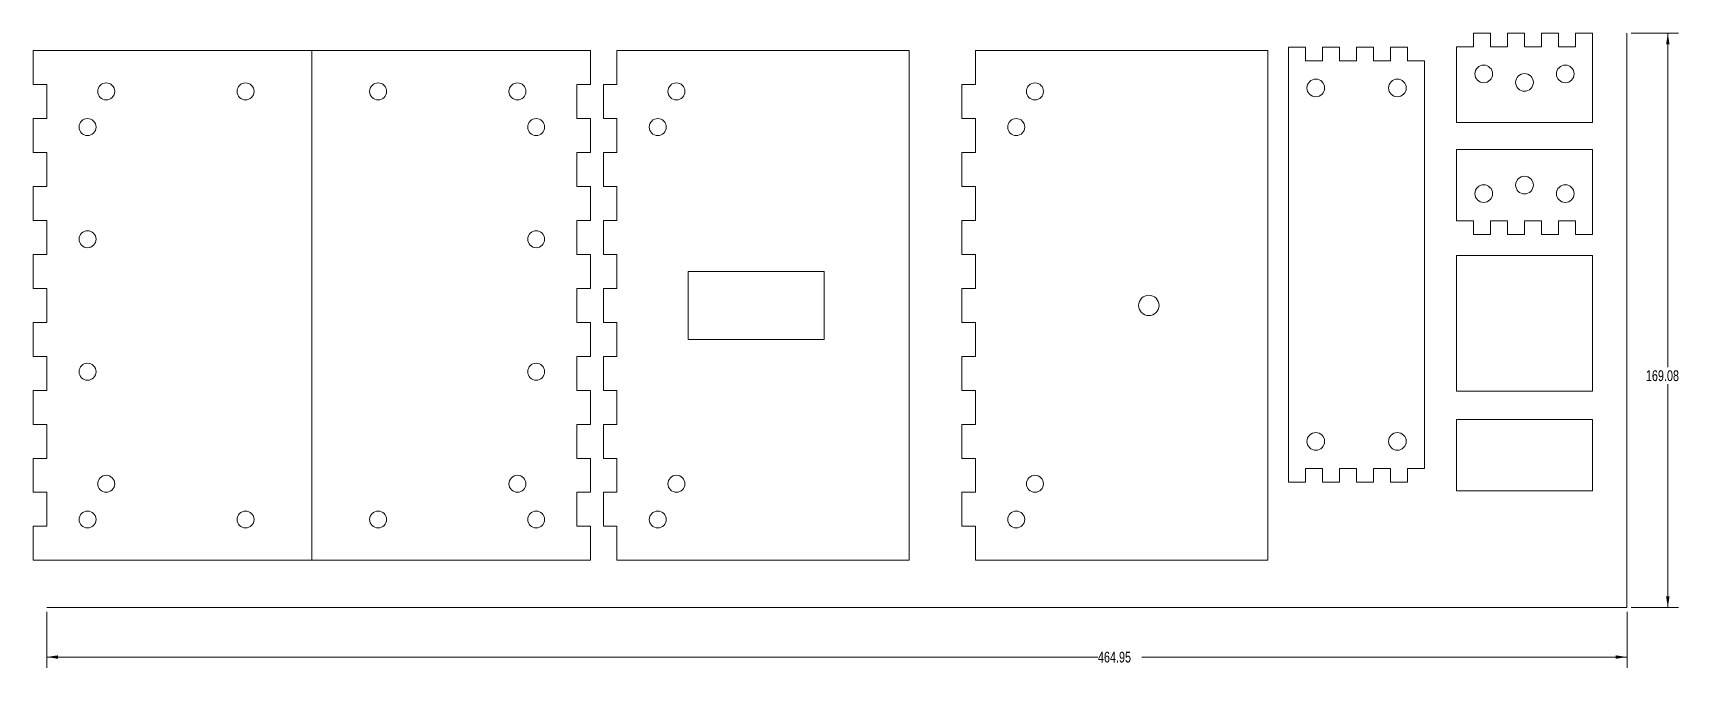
# Model space of a CAD drawing. Header units: millimetres. Extents: x 6 to 493, y 240 to 427.
import ezdxf

# ---------------------------------------------------------------- set-up
doc = ezdxf.new("R2010")
doc.units = ezdxf.units.MM
doc.linetypes.add('CENTERX2', pattern=[20.32, 12.7, -2.54, 2.54, -2.54])
doc.styles.add('SLDTEXTSTYLE0', font='TXT', dxfattribs={"width": 0.75})
doc.dimstyles.new('SLDDIMSTYLE0', dxfattribs={"dimtxt": 3.175, "dimasz": 3.302, "dimexe": 0, "dimexo": 0.0625, "dimgap": 0.79375, "dimtad": 0, "dimtih": 1, "dimtoh": 1, "dimrnd": 1e-09, "dimzin": 12, "dimdsep": 46, "dimtxsty": 'SLDTEXTSTYLE0', "dimsah": 1, "dimcen": 0.09, "dimadec": 0, "dimazin": 3, "dimtfac": 1, "dimtofl": 0, "dimtmove": 0, "dimatfit": 3, "dimfxl": 1, "dimfrac": 2, "dimtolj": 1, "dimtzin": 12, "dimarcsym": 0})

# ---------------------------------------------------------------- blocks, each defined once
blk = doc.blocks.new('_D')
at = {"color": 7, "linetype": 'Continuous', "lineweight": 18}
for p, q in [((475.73, 427.16), (489.65, 427.16)), ((486.47, 427.16), (486.47, 328.89)), ((486.47, 258.08), (486.47, 323.85)), ((475.73, 258.08), (489.65, 258.08))]:
    blk.add_line(p, q, dxfattribs=at)
for points in [[(486.47, 427.16), (485.96, 423.86), (486.98, 423.86)], [(486.47, 258.08), (486.98, 261.38), (485.96, 261.38)]]:
    blk.add_solid(points, dxfattribs=at)
at = {"color": 7, "linetype": 'Continuous', "lineweight": 18, "insert": (480.02, 327.94), "char_height": 3.175, "attachment_point": 1, "style": 'SLDTEXTSTYLE0'}
blk.add_mtext('169.08', dxfattribs=at)
blk = doc.blocks.new('_D_1')
at = {"color": 7, "linetype": 'Continuous', "lineweight": 18}
for p, q in [((9.51, 256.81), (9.51, 240.36)), ((474.46, 256.81), (474.46, 240.36)), ((9.51, 243.54), (318.79, 243.54)), ((474.46, 243.54), (331.69, 243.54))]:
    blk.add_line(p, q, dxfattribs=at)
for points in [[(9.51, 243.54), (12.81, 243.03), (12.81, 244.04)], [(474.46, 243.54), (471.16, 244.04), (471.16, 243.03)]]:
    blk.add_solid(points, dxfattribs=at)
at = {"color": 7, "linetype": 'Continuous', "lineweight": 18, "insert": (318.79, 245.11), "char_height": 3.175, "attachment_point": 1, "style": 'SLDTEXTSTYLE0'}
blk.add_mtext('464.95', dxfattribs=at)

msp = doc.modelspace()

# ---------------------------------------------------------------- linework, layer by layer
at = {"color": 7, "linetype": 'Continuous', "lineweight": 18}
for p, q in [((429.302, 427.159), (434.302, 427.159)), ((429.302, 427.159), (429.302, 423.159)), ((434.302, 427.159), (434.302, 423.159)), ((439.302, 427.159), (439.302, 423.159)), ((439.302, 427.159), (444.302, 427.159)), ((444.302, 427.159), (444.302, 423.159)), ((449.302, 427.159), (449.302, 423.159)), ((449.302, 427.159), (454.302, 427.159)), ((454.302, 427.159), (454.302, 423.159)), ((459.302, 427.159), (459.302, 423.159)), ((459.302, 427.159), (464.302, 427.159)), ((464.302, 423.159), (464.302, 427.159)), ((464.302, 427.159), (464.302, 423.159)), ((474.459, 258.079), (474.459, 427.159)), ((5.507, 412.024), (5.507, 422.024)), ((9.507, 422.024), (5.507, 422.024)), ((5.507, 422.024), (5.507, 417.024)), ((9.507, 422.024), (165.507, 422.024)), ((87.507, 422.024), (87.507, 272.024)), ((169.507, 422.024), (165.507, 422.024)), ((165.507, 422.024), (169.507, 422.024)), ((169.507, 412.024), (169.507, 422.024)), ((177.271, 422.024), (177.271, 417.024)), ((177.271, 422.024), (263.271, 422.024)), ((177.271, 422.024), (263.271, 422.024)), ((177.271, 422.024), (263.271, 422.024)), ((263.271, 422.024), (263.271, 272.024)), ((282.77, 422.024), (282.77, 417.024)), ((282.77, 422.024), (368.77, 422.024)), ((368.77, 422.024), (368.77, 272.024)), ((374.895, 423.024), (374.895, 295.024)), ((374.895, 423.024), (379.895, 423.024)), ((374.895, 419.024), (374.895, 423.024)), ((379.895, 423.024), (379.895, 419.024)), ((384.895, 423.024), (389.895, 423.024)), ((384.895, 423.024), (384.895, 419.024)), ((389.895, 423.024), (389.895, 419.024)), ((394.895, 423.024), (394.895, 419.024)), ((394.895, 423.024), (399.895, 423.024)), ((399.895, 423.024), (399.895, 419.024)), ((404.895, 423.024), (404.895, 419.024)), ((404.895, 423.024), (409.895, 423.024)), ((409.895, 423.024), (409.895, 419.024)), ((424.302, 423.159), (424.302, 400.845)), ((424.302, 423.159), (429.302, 423.159)), ((424.302, 423.159), (429.302, 423.159)), ((434.302, 423.159), (439.302, 423.159)), ((434.302, 423.159), (439.302, 423.159)), ((444.302, 423.159), (449.302, 423.159)), ((444.302, 423.159), (449.302, 423.159)), ((454.302, 423.159), (459.302, 423.159)), ((454.302, 423.159), (459.302, 423.159)), ((459.302, 423.159), (456.302, 423.159)), ((464.302, 423.159), (464.302, 400.845)), ((177.271, 417.024), (177.271, 412.024)), ((282.77, 417.024), (282.77, 412.024)), ((379.895, 419.024), (384.895, 419.024)), ((394.895, 419.024), (389.895, 419.024)), ((404.895, 419.024), (399.895, 419.024)), ((409.895, 419.024), (414.895, 419.024)), ((414.895, 419.024), (414.895, 299.024)), ((5.507, 412.024), (9.507, 412.024)), ((9.507, 402.024), (9.507, 412.024)), ((169.507, 412.024), (165.507, 412.024)), ((165.507, 402.024), (165.507, 412.024)), ((173.271, 412.024), (177.271, 412.024)), ((173.271, 412.024), (173.271, 402.024)), ((278.77, 412.024), (282.77, 412.024)), ((278.77, 412.024), (278.77, 402.024)), ((173.271, 407.024), (173.271, 402.024)), ((5.507, 402.024), (5.507, 392.024)), ((5.507, 402.024), (9.507, 402.024)), ((169.507, 402.024), (165.507, 402.024)), ((169.507, 402.024), (169.507, 392.024)), ((173.271, 402.024), (177.271, 402.024)), ((177.271, 402.024), (177.271, 392.024)), ((177.271, 402.024), (177.271, 397.024)), ((278.77, 402.024), (282.77, 402.024)), ((282.77, 402.024), (282.77, 392.024)), ((424.302, 400.845), (464.302, 400.845)), ((5.507, 392.024), (9.507, 392.024)), ((9.507, 382.024), (9.507, 392.024)), ((169.507, 392.024), (165.507, 392.024)), ((165.507, 382.024), (165.507, 392.024)), ((173.271, 392.024), (173.271, 382.024)), ((173.271, 392.024), (177.271, 392.024)), ((278.77, 392.024), (282.77, 392.024)), ((278.77, 392.024), (278.77, 382.024)), ((424.302, 371.937), (424.302, 392.937)), ((424.302, 392.937), (464.302, 392.937)), ((464.302, 392.937), (464.302, 371.937)), ((173.271, 387.024), (173.271, 382.024)), ((5.507, 382.024), (5.507, 372.024)), ((5.507, 382.024), (9.507, 382.024)), ((169.507, 382.024), (165.507, 382.024)), ((169.507, 382.024), (169.507, 372.024)), ((173.271, 382.024), (177.271, 382.024)), ((177.271, 382.024), (177.271, 372.024)), ((177.271, 382.024), (177.271, 377.024)), ((278.77, 382.024), (282.77, 382.024)), ((282.77, 382.024), (282.77, 372.024)), ((5.507, 372.024), (9.507, 372.024)), ((9.507, 362.024), (9.507, 372.024)), ((169.507, 372.024), (165.507, 372.024)), ((165.507, 362.024), (165.507, 372.024)), ((173.271, 372.024), (173.271, 362.024)), ((173.271, 372.024), (177.271, 372.024)), ((278.77, 372.024), (282.77, 372.024)), ((278.77, 372.024), (278.77, 362.024)), ((424.302, 371.937), (429.302, 371.937)), ((429.302, 367.937), (429.302, 371.937)), ((434.302, 367.937), (434.302, 371.937)), ((434.302, 371.937), (439.302, 371.937)), ((439.302, 367.937), (439.302, 371.937)), ((444.302, 371.937), (449.302, 371.937)), ((444.302, 367.937), (444.302, 371.937)), ((449.302, 367.937), (449.302, 371.937)), ((454.302, 371.937), (459.302, 371.937)), ((454.302, 367.937), (454.302, 371.937)), ((459.302, 367.937), (459.302, 371.937)), ((464.302, 371.937), (464.302, 367.937)), ((173.271, 367.024), (173.271, 362.024)), ((429.302, 367.937), (434.302, 367.937)), ((439.302, 367.937), (444.302, 367.937)), ((449.302, 367.937), (454.302, 367.937)), ((459.302, 367.937), (464.302, 367.937)), ((5.507, 362.024), (5.507, 352.024)), ((5.507, 362.024), (9.507, 362.024)), ((169.507, 362.024), (165.507, 362.024)), ((169.507, 362.024), (169.507, 352.024)), ((173.271, 362.024), (177.271, 362.024)), ((177.271, 362.024), (177.271, 352.024)), ((177.271, 362.024), (177.271, 357.024)), ((278.77, 362.024), (282.77, 362.024)), ((282.77, 362.024), (282.77, 352.024)), ((424.302, 361.748), (464.302, 361.748)), ((424.302, 361.748), (424.302, 321.748)), ((464.302, 361.748), (464.302, 321.748)), ((238.271, 357.024), (198.271, 357.024)), ((198.271, 337.024), (198.271, 357.024)), ((238.271, 357.024), (238.271, 337.024)), ((238.271, 337.024), (238.271, 357.024)), ((5.507, 352.024), (9.507, 352.024)), ((9.507, 342.024), (9.507, 352.024)), ((169.507, 352.024), (165.507, 352.024)), ((165.507, 342.024), (165.507, 352.024)), ((173.271, 352.024), (173.271, 342.024)), ((173.271, 352.024), (177.271, 352.024)), ((278.77, 352.024), (282.77, 352.024)), ((278.77, 352.024), (278.77, 342.024)), ((173.271, 347.024), (173.271, 342.024)), ((5.507, 342.024), (5.507, 332.024)), ((5.507, 342.024), (9.507, 342.024)), ((169.507, 342.024), (165.507, 342.024)), ((169.507, 342.024), (169.507, 332.024)), ((173.271, 342.024), (177.271, 342.024)), ((177.271, 342.024), (177.271, 337.024)), ((278.77, 342.024), (282.77, 342.024)), ((282.77, 342.024), (282.77, 332.024)), ((177.271, 337.024), (177.271, 332.024)), ((238.271, 337.024), (198.271, 337.024)), ((5.507, 332.024), (9.507, 332.024)), ((9.507, 322.024), (9.507, 332.024)), ((169.507, 332.024), (165.507, 332.024)), ((165.507, 322.024), (165.507, 332.024)), ((173.271, 332.024), (177.271, 332.024)), ((173.271, 332.024), (173.271, 322.024)), ((278.77, 332.024), (282.77, 332.024)), ((278.77, 332.024), (278.77, 322.024)), ((173.271, 327.024), (173.271, 322.024)), ((5.507, 322.024), (5.507, 312.024)), ((5.507, 322.024), (9.507, 322.024)), ((169.507, 322.024), (165.507, 322.024)), ((169.507, 322.024), (169.507, 312.024)), ((173.271, 322.024), (177.271, 322.024)), ((177.271, 322.024), (177.271, 312.024)), ((177.271, 322.024), (177.271, 317.024)), ((278.77, 322.024), (282.77, 322.024)), ((282.77, 322.024), (282.77, 312.024)), ((424.302, 321.748), (464.302, 321.748)), ((424.302, 313.481), (464.302, 313.481)), ((424.302, 313.481), (424.302, 292.481)), ((464.302, 313.481), (464.302, 292.481)), ((5.507, 312.024), (9.507, 312.024)), ((9.507, 302.024), (9.507, 312.024)), ((169.507, 312.024), (165.507, 312.024)), ((165.507, 302.024), (165.507, 312.024)), ((173.271, 312.024), (177.271, 312.024)), ((173.271, 312.024), (173.271, 302.024)), ((278.77, 312.024), (282.77, 312.024)), ((278.77, 312.024), (278.77, 302.024)), ((173.271, 307.024), (173.271, 302.024)), ((5.507, 302.024), (5.507, 292.024)), ((5.507, 302.024), (9.507, 302.024)), ((169.507, 302.024), (165.507, 302.024)), ((169.507, 302.024), (169.507, 292.024)), ((173.271, 302.024), (177.271, 302.024)), ((177.271, 302.024), (177.271, 292.024)), ((177.271, 302.024), (177.271, 297.024)), ((278.77, 302.024), (282.77, 302.024)), ((282.77, 302.024), (282.77, 292.024)), ((374.895, 299.024), (374.895, 295.024)), ((379.895, 295.024), (379.895, 299.024)), ((384.895, 299.024), (379.895, 299.024)), ((384.895, 295.024), (384.895, 299.024)), ((394.895, 299.024), (389.895, 299.024)), ((389.895, 295.024), (389.895, 299.024)), ((394.895, 295.024), (394.895, 299.024)), ((399.895, 295.024), (399.895, 299.024)), ((404.895, 299.024), (399.895, 299.024)), ((404.895, 295.024), (404.895, 299.024)), ((409.895, 299.024), (414.895, 299.024)), ((409.895, 295.024), (409.895, 299.024)), ((414.895, 299.024), (409.895, 299.024)), ((374.895, 295.024), (379.895, 295.024)), ((384.895, 295.024), (389.895, 295.024)), ((394.895, 295.024), (399.895, 295.024)), ((404.895, 295.024), (409.895, 295.024)), ((5.507, 292.024), (9.507, 292.024)), ((9.507, 282.024), (9.507, 292.024)), ((165.507, 282.024), (165.507, 292.024)), ((169.507, 292.024), (165.507, 292.024)), ((173.271, 292.024), (177.271, 292.024)), ((173.271, 292.024), (173.271, 282.024)), ((278.77, 292.024), (282.77, 292.024)), ((278.77, 292.024), (278.77, 282.024)), ((424.302, 292.481), (464.302, 292.481)), ((173.271, 287.024), (173.271, 282.024)), ((5.507, 282.024), (5.507, 272.024)), ((5.507, 282.024), (9.507, 282.024)), ((169.507, 282.024), (165.507, 282.024)), ((169.507, 282.024), (169.507, 272.024)), ((173.271, 282.024), (177.271, 282.024)), ((177.271, 282.024), (177.271, 277.024)), ((177.271, 282.024), (177.271, 272.024)), ((278.77, 282.024), (282.77, 282.024)), ((282.77, 282.024), (282.77, 272.024)), ((9.507, 272.024), (5.507, 272.024)), ((9.507, 272.024), (165.507, 272.024)), ((169.507, 272.024), (165.507, 272.024)), ((177.271, 272.024), (263.271, 272.024)), ((282.77, 272.024), (368.77, 272.024)), ((9.507, 258.079), (474.459, 258.079))]:
    msp.add_line(p, q, dxfattribs=at)
at = {"color": 7, "linetype": 'CENTERX2', "lineweight": 18}
msp.add_line((165.507, 422.024), (153.507, 422.024), dxfattribs=at)
at = {"color": 7, "linetype": 'Continuous', "lineweight": 18}
for centre, radius in [((432.302, 415.159), 2.6), ((444.302, 412.659), 2.6), ((456.302, 415.159), 2.6), ((27.007, 410.024), 2.5), ((68.007, 410.024), 2.5), ((107.007, 410.024), 2.5), ((148.007, 410.024), 2.5), ((194.771, 410.024), 2.5), ((300.27, 410.024), 2.5), ((382.895, 411.024), 2.6), ((406.895, 411.024), 2.6), ((21.507, 399.524), 2.5), ((153.507, 399.524), 2.5), ((189.271, 399.524), 2.5), ((294.77, 399.524), 2.5), ((432.302, 379.937), 2.6), ((444.302, 382.437), 2.6), ((456.302, 379.937), 2.6), ((21.507, 366.524), 2.5), ((153.507, 366.524), 2.5), ((153.507, 366.524), 2.5), ((333.77, 347.024), 3), ((21.507, 327.524), 2.5), ((153.507, 327.524), 2.5), ((382.895, 307.024), 2.6), ((406.895, 307.024), 2.6), ((27.007, 294.524), 2.5), ((148.007, 294.524), 2.5), ((194.771, 294.524), 2.5), ((300.27, 294.524), 2.5), ((21.507, 284.024), 2.5), ((68.007, 284.024), 2.5), ((107.007, 284.024), 2.5), ((153.507, 284.024), 2.5), ((189.271, 284.024), 2.5), ((294.77, 284.024), 2.5)]:
    msp.add_circle(centre, radius, dxfattribs=at)

# ---------------------------------------------------------------- dimensions: what is measured, and where the dimension line sits
dim = msp.add_linear_dim(base=(486.472, 427.159), p1=(474.459, 258.079), p2=(474.459, 427.159), angle=90, dimstyle='SLDDIMSTYLE0', dxfattribs=at)
dim.commit()
dim.dimension.update_dxf_attribs({"geometry": '_D', "text_midpoint": (486.472, 326.366), "dimtype": 160})
dim = msp.add_linear_dim(base=(474.459, 243.537), p1=(9.507, 258.079), p2=(474.459, 258.079), dimstyle='SLDDIMSTYLE0', dxfattribs=at)
dim.commit()
dim.dimension.update_dxf_attribs({"geometry": '_D_1', "text_midpoint": (325.239, 243.537), "dimtype": 160})

doc.saveas('drawing.dxf')
